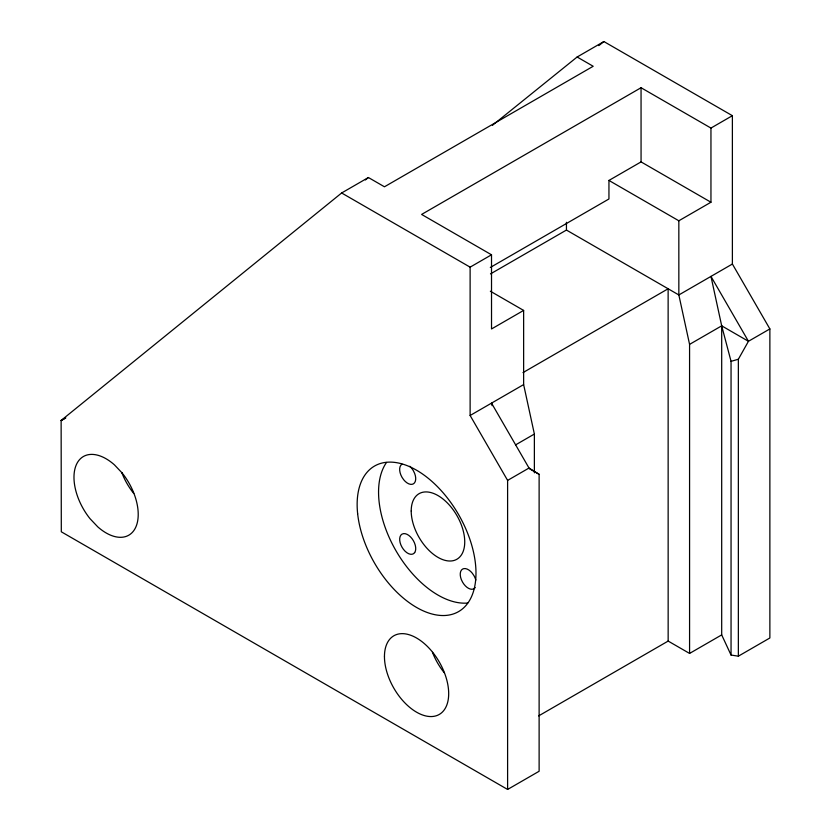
<?xml version="1.0" encoding="UTF-8"?>
<svg xmlns="http://www.w3.org/2000/svg" width="831" height="831" viewBox="0 0 831 831"><rect width="100%" height="100%" fill="white"/><g stroke="black" fill="none" stroke-linecap="round" stroke-linejoin="round"><path stroke-width="1.25" d="M522.979 372.61L668.134 288.773L668.155 641.075L689.574 653.436L689.574 344.377L721.692 325.835L748.451 341.292L710.972 276.401L721.692 325.835L721.692 634.894L731.051 655.057L738.354 656.178L738.354 359.241L748.451 341.292L769.87 328.931L732.391 264.029L732.381 115.686L603.888 41.55L577.13 57.007L492.419 125.346M492.077 405.663L491.526 403.128L529.015 468.04L539.122 474.324L539.122 771.261L507.606 789.45L61.307 531.798L61.13 420.444L341.634 192.979L368.403 177.522L384.462 186.788L593.189 66.272L577.13 57.007M365.391 179.963L368.403 177.522M598.85 45.622L603.888 41.55M61.13 420.444L65.597 417.868M61.297 420.559L65.763 417.972M490.321 267.468L608.946 198.973L608.946 180.441L678.834 220.786L710.952 202.234L710.952 128.067L641.054 87.722L421.608 214.429L491.516 254.795L491.526 328.962L523.634 310.42L490.342 291.203M608.946 180.441L641.065 161.9L710.952 202.234M507.606 789.45L507.606 480.401L470.128 415.49L470.117 267.156L491.516 254.795M710.952 128.067L732.381 115.686M490.498 273.908L566.441 230.062L566.441 222.293M470.128 415.49L523.634 384.587L523.634 310.42M732.391 264.029L678.844 294.953L566.441 230.062M515.542 444.907L534.375 434.042L523.634 384.587M507.606 480.401L529.015 468.04M538.644 715.896L668.155 641.075M689.574 653.436L721.692 634.894M738.354 656.178L769.87 637.979L769.87 328.931M731.051 655.057L731.051 361.35L738.354 359.241M539.122 474.324L528.454 468.144M341.634 192.979L470.117 267.156M721.692 325.835L731.051 361.35M689.574 344.377L678.844 294.953L678.834 220.786M641.054 87.722L641.065 161.9M534.375 434.042L534.375 472.839M467.697 603.036A84.024 48.51 60 0 1 395.971 550.735A84.024 48.51 60 0 1 386.508 462.462M475.218 587.559A11.354 6.555 60 0 1 462.587 582.188L461.309 579.529A11.354 6.555 60 0 1 462.587 569.079A11.354 6.555 60 0 1 472.278 573.193L473.94 575.634A11.354 6.555 60 0 1 475.81 580.1M402.007 464.186A11.354 6.555 60 0 0 402.007 477.306L403.679 479.736A11.354 6.555 60 0 0 413.371 483.86A11.354 6.555 60 0 0 414.638 473.4L413.36 470.741A11.354 6.555 60 0 0 409.766 466.264M444.221 672.705A45.425 26.228 60 0 1 432.473 652.345M133.749 493.458A45.425 26.228 60 0 1 122.001 473.099M414.659 552.605L413.381 553.789A11.354 6.555 60 0 1 402.027 547.234A11.354 6.555 60 0 1 402.017 534.125L403.679 533.606A11.354 6.555 60 0 1 413.381 540.68A11.354 6.555 60 0 1 414.659 552.605M122.157 473.005L114.408 464.83A45.425 26.228 60 0 0 76.421 464.529A45.425 26.228 60 0 0 90.039 518.7L97.788 526.875A45.425 26.228 60 0 0 135.775 527.176A45.425 26.228 60 0 0 122.157 473.005M384.452 656.552A45.425 26.228 60 0 0 432.629 716.488A45.425 26.228 60 0 0 432.629 652.252A45.425 26.228 60 0 0 384.452 656.552M357.652 513.787A84.024 48.51 60 0 0 452.75 614.14A84.024 48.51 60 0 0 439.298 488.566A84.024 48.51 60 0 0 357.652 513.787M411.21 511.013A37.852 21.855 60 0 0 451.358 560.956A37.852 21.855 60 0 0 451.358 507.429A37.852 21.855 60 0 0 411.21 511.013"/></g></svg>
